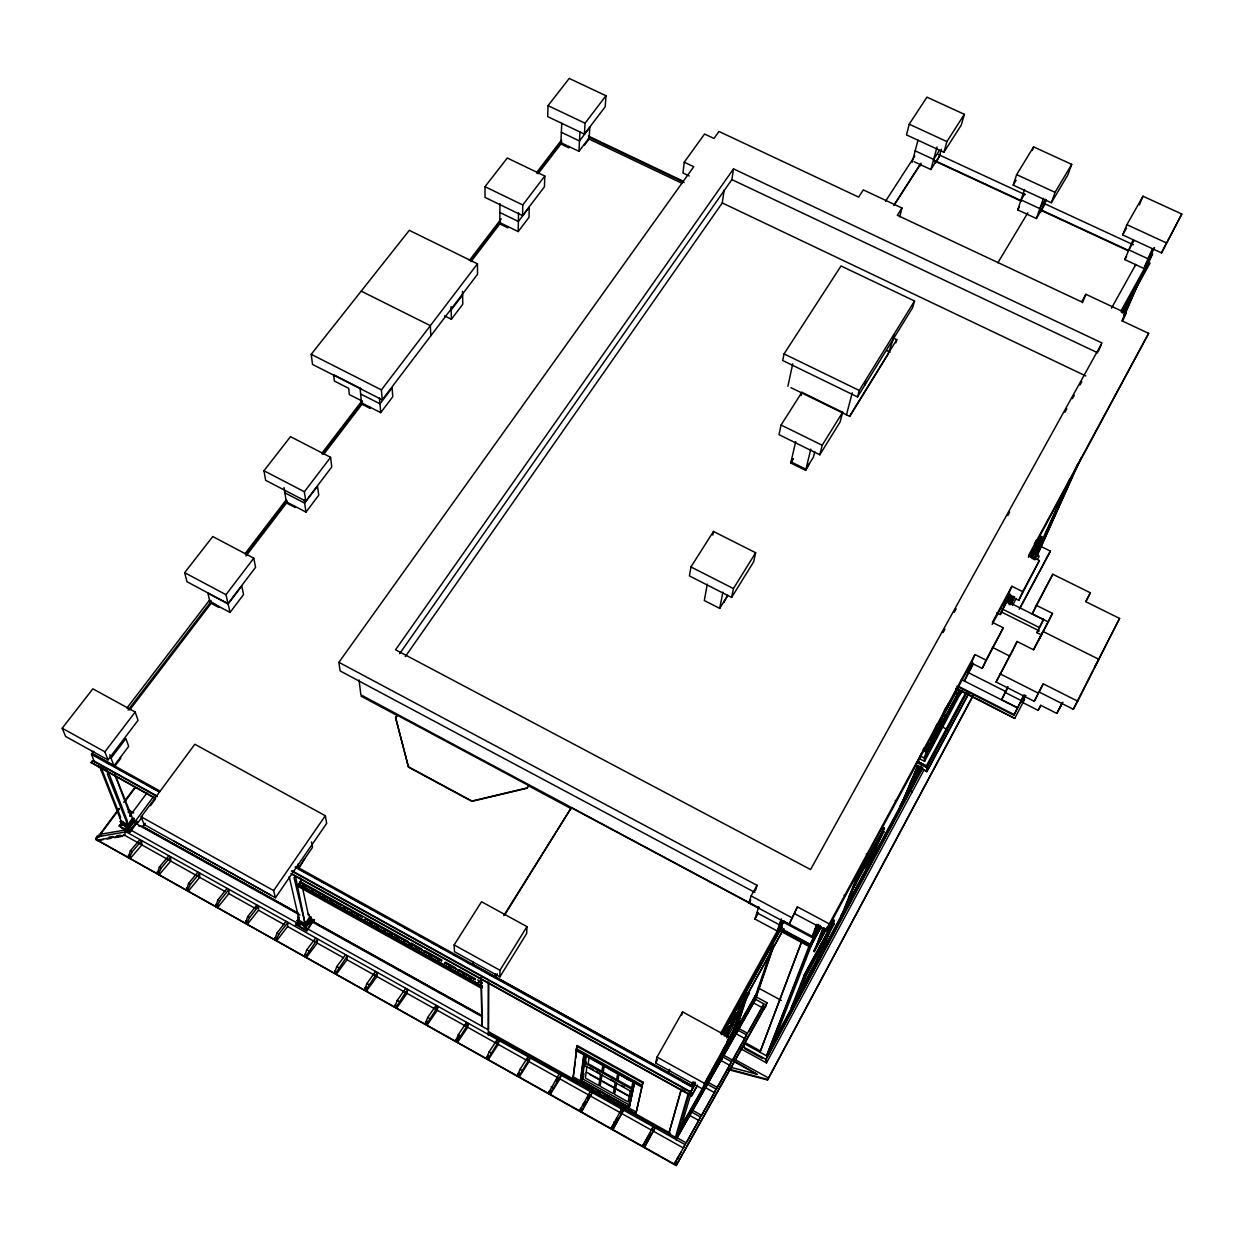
<?xml version="1.0" encoding="UTF-8"?>
<svg xmlns="http://www.w3.org/2000/svg" width="1244" height="1244" viewBox="0 0 1244 1244"><rect width="100%" height="100%" fill="white"/><g stroke="black" fill="none" stroke-linecap="round" stroke-linejoin="round"><path stroke-width="1.5" d="M495.221 973.819L495.221 976.944L497.242 973.679M499.917 203.612L499.824 223.904L507.847 227.808L507.863 226.532M215.725 906.627L217.887 899.847L227.077 888.465M217.576 905.399L217.56 907.654L228.834 893.643L228.912 889.476L219.722 900.874L217.576 905.399L215.741 904.372M499.901 976.851L499.964 970.273L526.958 926.624L481.537 901.744L454.138 944.942L454.464 951.691L499.901 976.851L526.678 933.482L526.958 926.624M499.824 222.614L518.219 231.571L518.53 212.646M522.558 215.616L522.775 204.98L544.81 176.042L507.303 158.019L484.989 186.678L485.036 197.407L522.558 215.616L544.452 186.771L544.81 176.042M945.502 708.1L928.584 747.24L929.315 750.334L936.203 737.552C929.75 733.338 931.88 756.057 925.194 748.204M245.457 923.328L247.68 916.564L256.762 905.057L256.668 907.809M247.369 922.131L247.307 924.354L258.457 910.204L258.612 906.083L249.531 917.59L247.369 922.131L245.535 921.089M548.044 105.647L547.687 116.625L584.431 134.103L605.222 106.72L605.968 95.741L569.223 78.434L548.044 105.647L585.053 123.203L584.431 134.103M561.744 123.234L560.857 144.024L568.741 147.787L568.803 146.481M274.737 939.764L277.023 933.016L285.996 921.4M276.712 938.582L276.603 940.806L287.597 926.516L287.846 922.442L278.874 934.057L276.712 938.582L274.862 937.541M560.92 142.718L578.942 151.317L579.984 131.911M584.711 143.682L584.649 145.004L589.112 139.095L589.812 127.386L579.502 140.976L561.355 132.33M304.485 956.465L306.833 949.716L315.681 938.007M306.522 955.314L306.351 957.507L317.22 943.092L317.547 939.049L306.522 955.314L304.656 954.272M504.753 914.838L571.307 807.745L758.933 908.167M926.609 768.014L966.775 692.721M334.403 973.243L336.797 966.526L345.537 954.708M336.486 972.124L336.269 974.301L346.998 959.762L347.418 955.75L336.486 972.124L334.605 971.082M575.863 1050.449L577.216 1045.551L643.086 1082.171L635.7 1114.531L572.909 1079.434L576.438 1049.501L575.91 1050.402L641.5 1086.883L642.013 1085.965L634.456 1081.767L628.997 1108.015L634.844 1081.098L629.308 1107.455L582.41 1081.254M572.909 1079.434L575.241 1062.174M575.677 1058.473L577.216 1045.551M375.548 971.486L366.933 983.429L364.461 990.131L366.591 987.192M899.676 216.783L901.978 208.028L863.336 189.912L858.624 197.096L718.97 131.475L713.963 138.457L704.539 134.025L684.247 162.202L682.956 172.978L689.254 175.964M366.607 989.042L366.358 991.188L376.932 976.509L377.43 972.544L366.607 989.042L364.725 987.985M580.404 1080.865L583.918 1053.652M584.058 1054.803L580.73 1080.305L629.355 1107.378M584.898 1053.684L581.414 1080.461L583.094 1077.568M581.461 1080.383L584.944 1053.606M631.828 1089.246L585.302 1063.34L584.167 1065.284L582.394 1078.781L629.651 1105.185M583.498 1076.853L583.949 1073.479M584.851 1066.714L586.375 1055.239M586.142 1072.421L585.38 1078.081L598.815 1085.577L599.701 1079.979L589.532 1074.303M586.966 1066.279L586.204 1071.986L599.763 1079.543L600.65 1073.899L596.094 1071.364M589.003 1057.835L588.194 1063.667L601.878 1071.286L602.796 1065.517M394.69 1007.096L397.225 1000.409L405.731 988.358M396.898 1006.038L396.587 1008.169L407.021 993.35L407.628 989.415L396.898 1006.038L395.001 1004.965M405.295 656.63L722.266 202.943L724.163 190.099M399.666 653.644L731.876 179.602L733.509 168.873L1101.982 342.971L810.575 869.54L395.561 649.772L733.509 168.873M601.023 1080.725L600.121 1086.307L613.276 1093.647L614.272 1088.111L602.671 1081.642M601.987 1074.645L601.085 1080.29L614.349 1087.676L615.36 1082.093M604.149 1066.264L603.216 1072.017L616.604 1079.481L617.646 1073.774L609.202 1069.078M690.933 566.953L689.44 575.925L731.627 597.431L753.677 561.759L755.637 552.74L713.481 531.452L690.933 566.953L733.447 588.583L731.627 597.431M435.618 1007.92L436.069 1005.323L427.687 1017.483L425.09 1024.17L427.143 1021.168M427.361 1023.128L427.003 1025.243L437.282 1010.284L437.966 1006.38L427.361 1023.128L425.448 1022.055M712.812 535.122L713.481 531.452M707.292 584.182L704.306 600.525L719.701 608.394L727.833 595.27L723.899 602.329L724.117 601.272M616.697 1082.84L615.687 1088.422L629.308 1096.026L630.444 1090.506M618.983 1074.521L617.941 1080.227L631.703 1087.878L632.854 1082.249M466.049 1024.947L466.578 1022.381L458.305 1034.65L455.646 1041.321L458.694 1036.796M457.979 1040.311L457.559 1042.394L467.697 1027.295L468.49 1023.454L457.979 1040.311L456.05 1039.238M719.701 608.394L722.904 592.144M960.492 693.312L924.572 761.344L924.525 760.037M784.062 353.902L782.694 360.496L857.52 396.929L912.614 307.703L914.558 301.001L841.037 265.967L784.062 353.902L859.246 390.46L857.52 396.929M634.113 1080.943L628.702 1106.88L630.35 1103.957M137.104 821.631L133.575 821.196L128.878 827.54L129.858 831.443L137.104 821.631L130.744 829.079M787.903 386.278L792.723 363.854M781.077 425.013L779.008 434.654L819.812 454.791L840.135 421.934L842.639 412.262L801.851 392.311L781.077 425.013L822.191 445.259L819.812 454.791M641.5 1086.883L643.086 1082.171M635.7 1114.531L642.013 1085.965M496.667 1042.068L497.242 1039.533L489.094 1051.926L486.373 1058.566L488.379 1055.518M488.768 1057.587L488.301 1059.655L498.284 1044.416L499.171 1040.606L488.768 1057.587L486.839 1056.514M801.12 395.576L801.851 392.311M809.377 463.67L805.661 470.372L790.764 463.001L795.662 441.667M655.619 1063.045L657.003 1057.12L682.598 1011.885L729.653 1037.651L727.662 1043.7L702.704 1089.106L655.619 1063.045L657.501 1059.717M805.661 470.372L810.793 449.131M814.789 451.619L813.436 457.123L805.925 469.237L791.028 461.851L792.926 458.834M527.44 1059.282L528.078 1056.778L520.054 1069.28L517.271 1075.92L519.23 1072.841M519.712 1074.956L519.199 1077.009L529.042 1061.63L530.006 1057.851L519.712 1074.956L517.784 1073.867M681.805 1015.011L682.598 1011.885M909.209 124.182L906.487 134.912L943.916 152.234L961.285 125.038L964.364 114.308L926.936 97.156L909.209 124.182L946.902 141.598L943.916 152.234M742.108 1047.557L743.71 1045.66L743.383 1046.966M668.697 1073.012L669.645 1069.28M912.179 162.264L917.963 140.183M846.449 414.89L852.233 392.824M920.187 165.996L920.529 164.706M864.984 384.94L865.948 381.364M914.122 161.72L930.87 169.511L937.059 147.01M935.721 161.922L935.364 163.197L938.178 158.797M939.111 157.335L941.35 149.28M559.085 1074.116L548.324 1093.352L550.268 1090.257M550.843 1092.434L550.283 1094.44L559.956 1078.921L561.028 1075.205L550.843 1092.434L548.899 1091.33M681.323 1089.915L668.837 1133.486L681.261 1089.106L685.522 1091.47M894.623 335.18L887.921 354.524L849.699 416.538M895.851 342.877L896.769 339.674L893.285 338.01M688.352 1093.041L675.461 1137.187L676.472 1136.892L688.912 1094.58M680.017 1128.152L756.041 994.267L756.99 994.78L675.632 1139.1L756.259 996.926L774.032 945.269M472.953 961.488L473.031 964.66L691.648 1085.732L692.737 1082.062M682.35 1118.683L683.998 1113.116M695.023 1082.062L690.7 1092.31L695.396 1083.804M680.064 1130.376L691.058 1093.274M794.932 913.827L826.576 930.73L829.328 923.888L797.42 906.86L789.085 924.432L748.981 902.957L751.081 895.913L757.052 885.339L338.897 662.321L693.748 166.696L684.247 162.202M291.174 873.848L691.586 1095.917L697.526 1085.001M755.45 890.673L757.052 885.339M676.285 1165.193L96.021 839.42L676.176 1165.566L766.988 1002.757L755.31 996.413L728.735 1043.218M590.247 1091.548L579.564 1110.892L581.477 1107.751M781.356 918.865L777.205 930.979L754.952 919.052L758.762 906.767M582.145 1109.99L581.523 1111.98L592.206 1092.636L582.145 1109.99L580.186 1108.902M702.704 1089.106L704.493 1083.369L729.653 1037.651M704.804 1084.441L737.91 1024.263M124.727 835.377L125.473 829.95L100.5 834.257L96.861 836.388L96.006 839.358L97.281 840.12L124.727 835.377L123.498 834.615L224.977 891.481M731.985 1024.045L726.123 1036.516M737.008 1013.72L732.358 1027.964L726.823 1038.009M741.626 1005.914L734.069 1028.897M726.698 1042.301L734.255 1028.446L742.03 1005.121M1013.191 185.107L1016.643 174.626L1033.593 146.885L1071.706 164.363L1067.896 174.86L1051.32 202.756L1013.191 185.107L1016.161 180.225M743.803 1001.855L734.255 1028.446M746.431 996.211L737.754 1024.714L747.675 994.827M748.53 992.277L749.308 993.536L748.282 993.023M1032.411 150.415L1033.593 146.885M1044.602 204.731L1036.376 218.524L1017.685 209.847L1024.574 189.492M610.975 1128.526L621.596 1109.073L620.352 1112.711M613.603 1127.655L612.934 1129.63L623.555 1110.161L613.603 1127.655L611.644 1126.551M754.968 997.408L772.384 946.56M773.628 945.3L756.057 996.428L755.108 995.915M782.818 920.949L720.789 1033.064M783.596 921.042L780.843 928.459L810.233 944.212M743.088 1047.775L745.125 1042.596L759.96 1050.76M1036.376 218.524L1043.514 198.262M1041.01 210.749L1040.575 212.009L1046.36 199.771M789.085 924.432L797.42 906.86M1051.32 202.756L1055.052 192.353L1071.706 164.363M765.262 1007.547L766.988 1002.757M122.861 825.41L120.155 818.568L120.637 817.261L101.946 769.678L101.075 770.098L99.862 767.035M126.841 822.3L127.323 820.993L108.959 773.566L107.311 773.939L129.485 829.11M916.268 764.049L919.611 757.503M651.763 1130.298L653.116 1126.691L642.542 1146.253L649.928 1133.486M645.247 1145.413L644.532 1147.357L655.09 1127.795L645.247 1145.413L643.272 1144.293M801.587 941.599L759.991 1052.222L801.602 942.143M730.726 1067.29L757.005 1074.241L733.556 1060.65M783.114 920.793L812.176 936.343L816.826 924.292M961.068 691.431C962.11 696.298 953.992 694.199 956.418 691.369M780.657 929.004L810.031 944.74L819.158 925.987M765.604 1060.106L922.597 767.455M779.848 930.776L810.233 947.073L820.729 927.511M770.845 1049.283L814.074 938.365L810.248 945.409L766.553 1055.814L809.206 945.689L803.111 942.423M740.32 1048.521L766.491 1062.874L765.915 1059.313L743.088 1046.795M820.698 954.521L791.324 1007.733L804.246 975.047L833.884 920.171L833.418 923.157L803.593 978.593L804.526 979.059L803.857 977.908M974.969 654.562L971.315 662.959L982.2 668.463L985.948 660.082L974.969 654.562L814.26 951.66L822.89 927.884M791.915 1008.044L806.407 971.922L795.74 999.056M814.26 951.66L823.855 927.9L818.412 941.879L825.145 929.175M306.413 929.299L306.63 930.248L313.581 919.891L310.222 919.736L305.76 926.36L306.63 930.248L295.932 924.23L298.887 922.519L305.76 926.36M807.014 972.248L796.253 999.336L818.365 958.3L829.064 931.834M824.508 928.242L818.334 941.848M691.306 1112.54L692.27 1110.114L701.289 1115.137M816.095 957.522L819.609 948.768M728.207 1069.56L767.517 1080.025L972.528 696.469M299.229 923.95L298.311 916.439M824.259 942.143L817.635 958.346M827.369 934.011L828.768 930.543M1082.513 302.696L1085.903 294.299L1126.022 313.115L1122.399 321.434M820.62 952.92L833.884 920.171M304.687 921.586L295.637 877.113L294.004 877.518L306.071 927.775M749.028 1031.214L762.277 1007.671L753.615 1002.959L755.186 999.165L763.878 1003.892L674.295 1164.073L680.919 1152.302M706.545 1085.996L708.038 1082.327L716.964 1087.272M844.847 894.98L844.007 895.151M833.418 923.157L834.055 924.339L833.122 923.872L819.936 954.646M722.453 1057.587L723.464 1055.114L732.312 1059.981M883.815 827.726L866.881 868.25L845.796 907.405L857.396 877.471L841.473 916.082L855.577 880.006L884.422 828.038L854.737 883.831L855.67 884.282L855.048 883.084M867.084 853.882L866.244 854.084M845.282 907.125L857.474 877.502M1122.663 234.914L1126.893 224.666L1142.987 196.225L1181.8 214.03L1161.492 252.89L1122.663 234.914L1126.442 228.243M737.07 1032.147L738.625 1028.399L747.395 1033.189M714.989 1091.423L715.984 1088.998L707.058 1084.053L705.566 1087.707L714.476 1092.636M1139.411 204.856L1142.987 196.225M864.673 867.457L868.188 859.013M128.878 827.54C119.704 820.216 113.748 826.949 129.858 831.443L129.671 830.525M872.775 852.28L866.197 868.265L874.33 848.766M877.222 841.644L878.777 838.129M876.958 842.406L879.695 837.616M919.938 756.896L921.742 752.807M895.991 800.421L895.136 800.654M883.209 830.93L883.784 832.143L882.882 831.707L868.763 865.42L840.882 915.771M1152.426 248.644L1143.796 268.44L1124.778 259.592L1133.129 239.719M762.277 1007.671L763.878 1003.892M917.279 767.206L900.252 806.952L916.952 767.797M918.383 765.931L904.559 798.337L917.792 765.635M936.981 724.117L930.31 739.713L931.352 740.786M956.496 691.213L956.854 690.576M1134.948 265.796L1135.477 264.568M924.105 757.674L926.671 751.671M1098.468 351.181L1101.282 344.604M910.266 791.386L910.701 790.344L911.992 792.272M927.153 752.573L922.659 750.459M927.169 743.399L930.45 744.892M933.327 738.641L948.146 703.917M930.388 745.047L936.359 733.944M923.483 748.204L929.299 751.189L925.116 748.515M957.398 688.43L938.551 723.977M934.011 736.09L936.468 737.879L933.762 736.308M956.418 691.586L957.88 688.212M958.953 690.84L958.673 691.493C959.388 698.444 960.492 689.767 957.009 690.171M926.329 765.977L917.606 761.312L926.329 765.977L965.811 692.55M1124.42 312.135L1132.087 294.533M926.469 767.253L965.842 693.872M1123.612 315.09L1134.372 290.396M972.575 662.274L964.395 681.028L973.181 664.109M1125.011 312.804L1135.788 288.11M926.702 768.279L926.904 771.669L915.444 765.76L915.879 764.842M1123.736 316.054L1138.322 282.606M1123.037 318.791L1142.272 274.722M1154.448 247.836L1145.009 266.511M959.373 695.396L955.641 692.955L959.373 695.396L961.985 690.56M1146.408 267.942L1148.336 263.495L1122.072 311.047M1150.078 263.044L1122.368 313.099M1008.044 595.021L1011.901 586.266L1022.692 591.631L1018.743 600.354L1008.044 595.021L992.152 624.41M948.052 732.265L946.933 729.062C942.003 728.129 939.749 723.402 944.32 718.97L945.082 719.359L945.86 715.424L943.434 714.18M996.802 612.841L1000.269 614.567L1009.693 593.264M1010.268 594.834L1000.269 614.567M1161.492 252.89L1181.8 214.03M1007.764 602.049L1010.905 594.959M1007.982 602.64L1011.154 595.705L1008.122 602.78M1008.542 602.905L1011.636 595.938M1033.78 551.807L1037.061 546.085M1035.055 549.226L1036.579 545.836L1030.794 556.581M1031.758 557.934L1041.772 536.615L1030.996 557.172M1032.178 558.043L1039.782 541.047L1041.026 540.549L1040.202 540.098M1069.778 478.987L1035.521 555.228L1036.579 555.757L1078.439 462.846M1011.901 586.266L992.385 622.358L1003.27 627.816L982.2 668.463M1035.863 555.322L1063.231 494.443M1077.662 464.105L1039.175 550.937M1036.718 556.457L1081.16 457.808M1126.022 313.115L1121.824 320.75L1148.663 333.361L1028.664 555.291L1039.378 560.577L1018.743 600.354M1148.663 333.361L1028.384 557.39M1048.847 554.342L1050.34 551.092L1039.953 545.976M1036.283 605.315L1052.797 574.23L1090.366 592.797L1085.763 601.692L1119.584 618.423L1077.724 701.196L1043.249 683.827L1034.262 701.305L996.086 682.023L1017.063 641.5L1033.406 649.695L1052.486 613.37L1036.283 605.315L1032.256 613.898L1048.319 621.907L1052.486 613.37M128.365 857.582L130.34 850.772L139.857 839.684M130.045 856.276L132.144 851.782L141.66 840.695L141.847 844.956L130.169 858.593L130.045 856.276L128.241 855.266M1013.922 648.233L1017.063 641.5M157.335 873.848L159.372 867.037L168.78 855.856M159.076 872.573L161.176 868.063L170.599 856.867L170.692 861.097L159.139 874.859L159.076 872.573L157.257 871.546M186.445 890.191L188.544 883.395L197.858 872.122M188.248 888.947L190.379 884.422L199.678 873.132L199.693 877.331L188.279 891.217L188.248 888.947L186.413 887.921M1052.797 574.23L1032.256 613.898M1017.592 707.774L1001.607 699.672L1007.904 686.501M1041.632 635.015L1036.905 632.667L1043.529 618.921M1038.88 639.882L1042.985 631.439L1098.887 659.336L1094.347 667.624L1119.584 618.423M956.838 686.268L1013.891 715.222L1024.107 694.681M1062.889 702.16L1056.84 713.434L1040.761 705.301L1038.149 710.355L1022.195 702.285L1025.678 695.318M955.594 688.398L1014.746 718.41L957.507 688.756M927.806 751.531L924.354 759.167M1043.249 683.827L1039.082 692.006L1073.292 709.251L1093.507 669.288M1056.84 713.434L1061.956 703.389M1059.561 708.365L1062.127 703.327M1034.262 701.305L1038.398 693.188L999.927 673.781M1085.95 601.427L1090.366 592.797M1038.149 710.355L1040.73 705.364M1023.563 695.987L1021.184 700.559L1005.074 692.41M1013.891 715.222L1023.812 695.831M1022.195 702.285L1025.647 695.645M1014.746 718.41L1024.636 699.377M1033.686 649.788L1048.319 621.907M1001.607 699.672L1006.971 689.471M1036.905 632.667L1042.954 621.191M996.086 682.023L1013.145 649.912M767.517 1080.025L973.274 695.536M1019.909 608.285L1049.252 553.456M985.948 660.082L1003.27 627.816M1022.692 591.631L1039.378 560.577M926.998 771.062L968.734 693.312M926.904 771.669L968.05 694.929M1019.225 609.233L1050.34 551.092M931.709 744.472L929.004 749.479L925.738 747.799M934.882 738.392L959.373 693.017M903.984 798.042L921.198 766.117M929.299 751.189L936.654 737.443M1009.024 603.169L1012.725 596.265M791.324 1007.733L817.852 958.02M899.692 806.656L921.26 766.148M1009.242 603.387L1012.694 596.514M770.238 1047.541L921.073 767.61M1009.351 603.791L1013.176 596.747M1033.251 559.427L1037.869 550.859M776.971 1036.143L791.682 1008.853M823.839 949.141L868.965 864.938M874.376 855.328L890.004 826.327M891.839 822.922L921.431 767.641M1009.133 604.739L1013.627 596.405M1010.89 603.464L1014.575 596.622M1034.806 559.038L1039.409 550.501M765.915 1059.313L922.628 768.201M1010.672 604.662L1014.342 597.851M1034.884 559.878C1034.588 554.062 1042.472 553.875 1037.247 559.318M766.491 1062.874L923.872 770.176M1012.569 605.237L1016.224 598.426M813.623 951.318L825.596 929.19M815.426 948.721L827.104 927.153M1034.386 543.923L1036.532 539.974M915.615 765.355L927.075 771.28M826.576 930.73L971.315 662.959M937.043 727.429L955.501 693.281M955.781 692.69L959.077 693.717M1030.125 556.861L1041.212 536.335M829.25 929.781L806.625 971.564M857.676 877.207L879.104 837.305M967.692 673.502L973.181 663.332M1003.737 606.73L1009.91 595.301M834.506 920.498L804.246 975.047M884.422 828.038L855.577 880.006M1030.685 557.141L1041.772 536.615M918.414 765.729L915.304 771.638L916.206 772.058L915.662 770.813M933.482 738.376L957.756 693.39M934.866 736.386L958.269 693.017M800.841 985.792L834.32 923.67M848.595 897.266L884.095 831.427M910.002 783.456L919.223 766.148M1007.842 602.112L1010.486 597.213M1031.758 557.561L1040.979 540.487M814.556 930.17L817.339 925.069M812.176 936.343L818.676 924.385M810.031 944.74L820.387 925.52M810.233 947.073L821.335 926.624M707.012 1079.512L709.329 1075.314M712.066 1070.322L716.637 1062.018M722.111 1052.051L723.946 1048.739M725.765 1045.411L738.656 1021.993M724.257 1035.148L728.922 1026.704M730.788 1023.33L736.386 1013.191M738.252 1009.817L747.566 992.93M724.366 1036.065L783.875 928.522L725.096 1035.195M691.586 1095.917L697.169 1085.81M725.501 1034.992L729.062 1028.539M730.834 1025.32L732.623 1022.101M725.998 1035.599L749.526 992.867M723.324 1049.423L725.159 1046.08M726.994 1042.736L731.596 1034.386M733.431 1031.043L735.266 1027.699M1073.292 709.251L1077.724 701.196M781.792 920.327L779.335 924.774L756.912 912.754M1154.105 247.758L1148.01 258.783L1128.852 249.904L1134.124 240.496M691.648 1085.732L693.608 1082.093M1144.667 266.869L1151.617 254.289M943.045 632.574L944.927 629.184M954.303 612.235L956.169 608.845M1007.749 515.591L1009.615 512.201M1064.942 412.168L1066.823 408.778M1072.437 398.609L1074.318 395.219M1079.947 385.034L1081.813 381.644M1121.062 310.798L1152.628 253.714L1148.616 262.888L1121.388 312.135M721.24 1034.65L783.953 921.229M695.52 1083.353L690.824 1091.859L292.449 871.018M722.78 1034.028L781.994 926.858L722.624 1034.51M1122.057 312.011L1144.542 271.332M1111.514 308.154L1135.85 264.412M754.952 919.052L758.405 912.909M1124.778 259.592L1126.535 256.466M686.595 1142.21L698.895 1120.346M701.725 1115.308L714.973 1091.75M716.871 1088.391L729.171 1066.528M732.949 1059.795L745.249 1037.931M676.176 1165.566L766.071 1005.292M748.981 902.957L750.676 899.956M1085.903 294.299L1081.627 301.872L897.328 215.274L901.978 208.028M682.241 1125.151L704.057 1086.696M723.044 1053.248L725.89 1048.241M683.065 1124.747L684.977 1121.388M686.875 1118.029L689.736 1113.007M691.633 1109.648L693.546 1106.289M699.252 1096.228L701.149 1092.885M723.028 1054.306L725.89 1049.283M729.699 1042.581L737.303 1029.161M739.216 1025.802L750.63 1005.681M675.787 1139.193L756.414 997.004M675.943 1139.613L755.372 999.492M676.114 1139.675L755.528 999.57M585.209 1064.009L586.344 1062.065M611.908 1126.94L613.774 1123.783M615.656 1120.611L617.537 1117.454M1045.364 199.429L1039.86 208.65L1021.044 199.926L1024.745 193.8M997.875 262.764L1027.855 212.755M1017.685 209.847L1019.536 206.799M583.374 1104.625L585.286 1101.5M587.199 1098.359L589.096 1095.233M488.441 1029.674L488.814 982.947M896.769 339.674L849.528 416.305L790.966 387.661M733.447 588.583L755.637 552.74M822.191 445.259L842.639 412.262M495.205 977.737L497.133 974.627M859.246 390.46L914.558 301.001M298.187 884.748L482.019 986.834L481.63 988.374L297.969 886.35L298.187 884.748L300.317 881.623L408.188 941.49M503.742 915.631L571.307 807.745M790.764 463.001L793.361 458.849M470.077 977.038L469.128 978.919M556.084 1080.943L558.027 1077.833M463.359 973.306L462.395 975.187M449.924 965.857L448.975 967.723M939.407 150.4L933.653 159.403L915.164 150.835M946.902 141.598L964.364 114.308M930.87 169.511L939.469 156.044M429.864 954.723L428.9 956.574M894.032 205.027L920.187 164.379M416.522 947.322L415.558 949.172M893.923 205.447L921.12 163.182M885.464 201.341L914.713 156.138M409.867 943.621L408.887 945.471M396.572 936.25L395.592 938.085M389.932 932.565L388.952 934.399M376.683 925.209L375.704 927.044M370.074 921.54L369.095 923.375M356.873 914.216L355.877 916.035M350.279 910.561L349.3 912.381M343.702 906.907L342.706 908.726M330.562 899.614L329.567 901.433M309.725 917.015L305.169 923.748L298.187 919.845M324.015 895.975L323.005 897.795M311.016 917.092L305.542 925.38L297.067 920.513M305.868 926.827L310.736 919.611M306.879 926.08L310.456 920.793M309.461 924.79L313.535 920.031M295.528 924.447L306.833 931.103L314.048 919.907M295.621 924.836L299.011 919.954M299.104 921.073L296.041 924.323M297.098 920.669L299.415 917.263M304.391 885.075L303.38 886.894M275.437 897.764L326.674 823.372L325.322 815.737L194.826 744.254L141.194 816.826L144.04 824.492L275.437 897.764L273.649 890.595L141.194 816.826M298.56 867.659L312.539 847.335L311.482 841.955M273.649 890.595L325.322 815.737M136.685 824.368L142.454 816.577M150.508 805.661L155.127 799.426M145.004 823.372L142.718 826.467L138.877 826.047M297.052 912.738L142.936 826.762L145.221 823.668M127.743 824.663L132.533 818.21M119.937 821.584L128.179 826.311L133.885 818.334M128.972 828.006L134.088 821.087M135.425 821.087L153.79 796.269M119.082 825.829L130.107 832.314L137.618 821.522M119.253 826.249L122.705 821.506M119.595 825.705L122.767 822.595M129.671 816.235L146.963 792.941M99.489 834.771L119.129 808.46M123.762 802.256L135.316 786.783M96.254 839.98L97.11 838.829M98.276 837.274L119.191 809.253M124.991 801.478L135.44 787.468M361.506 402.854L380.711 412.635L392.777 396.712L392.124 387.848L379.995 403.833L360.651 394.006M444.543 315.852L451.385 319.257L462.784 304.205L462.519 291.423M230.047 612.437L243.56 594.57L241.74 586.002L228.103 603.946L230.047 612.437L209.972 601.723L207.888 593.17L228.103 603.946M286.338 501.845L305.977 512.093L318.744 495.205L317.5 486.171L304.64 503.12L284.86 492.826M518.219 231.571L529.011 217.311L529.244 207.188L518.39 221.494L499.87 212.491M578.942 151.317L589.189 137.773M107.979 759.913L138.022 720.354L135.207 712.034L92.865 688.834L62.2 728.222L65.621 736.464L107.979 759.913L104.885 751.827L62.2 728.222M382.219 399.822L477.541 274.255L477.447 263.837L409.307 230.342L311.218 354.307L312.524 364.43L382.219 399.822L381.41 389.901L477.447 263.837M228.025 603.635L255.58 567.326L253.776 558.183L212.771 536.537L184.656 572.675L187.004 581.757L228.025 603.635L225.988 594.679L184.656 572.675M305.775 501.208L331.775 466.951L330.593 457.326L290.49 436.66L263.961 470.745L265.656 480.324L305.775 501.208L304.376 491.753L330.593 457.326M111.074 758.156L125.908 738.609L128.692 746.384L113.981 765.837L93.269 754.362L92.04 751.267M451.121 310.114L462.597 294.999M104.885 751.827L135.207 712.034M225.988 594.679L253.776 558.183M585.053 123.203L605.968 95.741M94.373 761.717L91.465 754.408L93.829 751.314M126.888 708.1L209.552 600.059M244.975 553.751L286.307 499.73M321.729 453.438L361.88 400.957M469.346 260.494L501.223 218.82M536.646 172.512L561.448 140.105M245.69 554.529L286.975 500.539M322.367 454.262L362.47 401.812M470.994 259.903L500.477 221.339M537.05 173.522L561.806 141.132M128.07 710.122L211.247 601.303L210.314 600.805M246.001 556.006L287.24 502.047M323.751 454.262L362.642 403.398M471.025 261.582L500.477 223.034M538.17 173.709L561.744 142.873M129.718 709.935L211.589 602.749L211.247 601.303M155.453 798.555L91.061 762.463L92.445 760.659L157.242 796.564M91.263 762.961L92.802 760.924M297.969 886.35L300.317 881.623M936.203 737.552L934.026 737.023L928.848 746.618L926.407 745.358M308.17 914.013L309.181 914.931L308.496 915.444L302.37 887.174M125.831 831.894L100.857 836.186L95.944 838.005M120.621 825.456L122.472 824.445M121.772 824.057L129.112 828.162L133.808 821.817L131.569 815.924L130.76 816.359L114.603 774.048M299.026 923.079L297.067 924.074L300.193 925.816M464.09 976.12L465.303 974.176M470.807 979.852L472.02 977.908M477.541 983.584L478.753 981.64M443.952 964.94L445.181 962.996M450.655 968.656L451.883 966.728M457.357 972.388L458.585 970.444M417.222 950.089L418.451 948.177M423.893 953.806L425.121 951.878M430.564 957.507L431.792 955.579M437.25 961.223L438.479 959.295M397.256 939.018L398.5 937.09M403.896 942.703L405.14 940.791M410.551 946.404L411.795 944.476M377.352 927.962L378.611 926.065M383.976 931.647L385.236 929.734M390.616 935.317L391.86 933.42M350.948 913.298L352.207 911.401L362.284 916.999M357.541 916.952L358.785 915.055M364.134 920.622L365.394 918.725M370.743 924.292L372.003 922.395M331.215 902.335L332.475 900.454M337.777 905.99L339.052 904.108M344.355 909.644L345.614 907.747M305.013 887.796L306.288 885.93M311.544 891.419L312.819 889.553M318.091 895.058L319.366 893.176M324.653 898.697L325.912 896.815M120.979 820.884L127.728 824.585M97.452 840.649L103.174 839.653M106.984 839L110.809 838.332M114.619 837.678L122.254 836.357M124.835 831.116L684.806 1144.418L683.36 1147.979L346.765 959.622M109.177 837.15L112.94 836.497M116.687 835.844L120.45 835.206M132.875 818.163L133.948 818.505M120.155 818.568L101.075 770.098M297.798 917.73L298.638 917.87L289.168 876.476M728.595 1069.031L767.75 1079.45M1126.893 224.666L1166.001 242.72M1016.643 174.626L1055.052 192.353M938.349 154.505L1025.243 194.733M1044.4 203.596L1133.424 244.819M934.151 160.305L1021.526 200.813M1040.761 209.738L1128.277 250.324M934.042 160.725L1021.371 201.233M1040.606 210.158L1128.106 250.728M731.876 179.602L1097.752 352.829M588.365 136.062L682.738 180.955M588.63 137.058L684.184 182.51M588.521 138.799L682.241 183.397M722.266 202.943L1085.856 375.968M886.925 350.684L890.144 352.223M484.989 186.678L522.775 204.98M1006.443 601.147L1042.332 619.03M1002.073 608.922L1039.191 627.442M361.211 291.143L430.362 325.664L430.797 335.833M1001.125 611.846L1039.393 630.941M992.385 647.346L1009.335 655.868M967.816 672.366L1005.479 691.431M961.379 679.504L1017.514 707.945M311.218 354.307L381.41 389.901M958.86 686.501L1014.202 714.585M361.382 388.828L333.656 374.755L334.372 381.053L348.724 388.346L349.377 394.581L362.097 401.05M936.297 734.115C931.896 732.032 933.155 748.048 927.775 742.139M926.36 745.669L929.019 747.038M926.127 745.98L928.584 747.24M923.266 749.215L926.951 751.174M920.327 756.072L924.261 758.094M919.129 758.545L924.572 761.344M917.326 761.841L926.718 766.693M916.984 762.588L926.578 767.532M263.961 470.745L304.376 491.753M211.807 602.469L215.943 604.677M754.906 892.446L340.094 670.905L338.897 662.321M210.236 602.811L218.991 607.492L218.742 606.403M751.081 895.913L791.526 917.543M758.653 907.7L360.869 694.805L359.049 680.001M783.067 922.006L812.705 937.867M361.04 696.158L397.256 715.549L395.639 717.897L408.452 767.128L471.927 801.354L527.005 788.261L528.56 785.835L571.229 808.678M781.823 930.87L810.544 946.264M758.218 987.907L781.387 1000.471M762.836 1008.293L764.096 1008.977M744.503 1043.747L767.144 1056.14M744.705 1048.661L762.385 1058.349M733.836 1058.939L768.372 1077.91M733.338 1061.241L757.005 1074.241M454.138 944.942L499.964 970.273M657.003 1057.12L704.493 1083.369M160.32 791.231L94.109 754.564L94.622 755.885M296.134 866.446L691.726 1085.499M106.502 762.463L109.892 764.329M120.077 769.974L123.467 771.855M126.872 773.737L130.262 775.618M140.448 781.248L143.838 783.129M147.227 785.011L157.413 790.655M299.959 869.603L310.145 875.232M313.535 877.113L316.925 878.995M320.33 880.876L323.72 882.758M349.175 896.862L352.565 898.728M355.955 900.609L366.14 906.254M369.53 908.136L372.936 910.017M376.326 911.899L379.715 913.78M383.105 915.646L386.511 917.528M396.68 923.172L400.086 925.054M403.476 926.936L408.561 929.75M418.746 935.395L422.136 937.276M432.321 942.905L435.711 944.787M439.116 946.668L442.506 948.55M452.692 954.179L456.082 956.061M466.267 961.705L469.657 963.587M488.876 974.239L492.049 975.98M681.619 1080.974L690.373 1085.825M91.465 754.408L159.356 792.008M295.108 867.192L692.224 1087.132M94.124 761.079L156.837 795.849M291.454 870.971L692.83 1093.492M99.691 766.599L106.735 770.502M91.061 762.463L155.531 798.228M291.267 873.506L691.68 1095.591M115.956 777.531L114.977 776.24M411.391 943.139L421.685 948.97M424.981 950.68L441.978 960.119M445.274 962.063L455.568 967.785M458.756 969.542L475.612 978.904M477.665 979.914L482.361 982.636M299.897 882.245L342.038 905.632M344.697 907L348.786 909.38M352.145 911.246L362.268 916.859M441.496 960.834L365.643 918.741L441.511 960.959M444.87 962.701L475.208 979.541M478.582 981.423L481.957 983.289L478.582 981.547M299.928 882.385L342.053 905.772M345.428 907.654L348.802 909.519M444.87 962.84L475.208 979.681M298.373 885.588L482.034 987.596M576.827 1046.22L642.697 1082.84M576.516 1048.801L642.168 1085.297M575.988 1049.703L641.64 1086.214M589.065 1057.384L602.858 1065.066M604.211 1065.813L616.029 1072.39M619.077 1074.085L632.947 1081.798M625.157 1077.957L628.236 1079.668M590.014 1067.974L593.046 1069.669M610.337 1079.31L613.696 1081.16M621.285 1085.39L624.332 1087.101M584.167 1065.284L632.372 1092.154M310.269 916.812L311.047 917.248M174.02 841.131L270.523 894.949M132.704 819.19L137.773 821.942M310.518 918.352L314.126 920.296M298.638 913.454L142.936 826.762M312.197 921.011L481.692 1015.555M312.306 921.244L481.661 1015.71M134.29 822.642L299.991 915.086M311.824 921.695L482.61 1016.97M298.404 922.737L305.884 926.92M124.353 825.907L127.665 827.758M573.22 1076.853L636.244 1112.074M131.211 830.277L298.778 923.919M303.847 926.749L488.348 1029.83M125.146 827.991L128.163 829.686M573.282 1078.797L593.108 1089.884M596.42 1091.719L599.717 1093.569M603.029 1095.42L612.934 1100.956M616.246 1102.806L631.112 1111.11M599.903 1093.896L488.939 1031.867L488.363 1032.8L676.036 1137.716M604.957 1096.71L670.532 1133.362M572.955 1078.999L635.793 1114.126M676.72 1137.529L685.817 1142.614M496.465 1037.449L501.519 1040.264M504.893 1042.161L511.642 1045.924M538.621 1061.023L543.69 1063.853M550.439 1067.616L553.813 1069.498M567.311 1077.055L572.364 1079.87M643.21 1119.491L648.264 1122.306M651.638 1124.203L658.387 1127.966M228.367 893.379L255.424 908.509M258.814 910.406L284.176 924.603M287.566 926.5L343.375 957.724M130.34 850.772L132.144 851.782M159.372 867.037L161.176 868.063M188.544 883.395L190.379 884.422M217.887 899.847L219.722 900.874M247.68 916.564L249.531 917.59M277.023 933.016L278.874 934.057M306.833 949.716L308.699 950.774M336.797 966.526L338.679 967.583M366.933 983.429L368.815 984.486M397.225 1000.409L399.122 1001.467M427.687 1017.483L429.6 1018.556M458.305 1034.65L460.233 1035.739M489.094 1051.926L491.038 1052.999M520.054 1069.28L521.998 1070.369M551.185 1086.727L553.145 1087.831M582.487 1104.283L584.447 1105.387M613.961 1121.932L615.936 1123.037M645.605 1139.675L647.595 1140.779M677.436 1157.511L679.426 1158.63M675.072 1162.145L677.078 1163.264M127.837 809.3L133.699 813.001M128.039 811.928L130.978 813.794M131.569 815.924L115.676 776.147M123.856 828.364L124.96 831.179M106.906 770.922L108.088 773.986M109.783 754.781L114.355 766.802L120.792 758.28L120.435 757.301M927.107 752.402L927.044 751.469M128.054 825.861L127.821 824.99M305.247 924.074L305.449 924.945M309.181 914.931L310.533 921.182M297.798 864.129L298.747 868.545L304.687 858.733M300.395 878.155L301.546 883.411M930.341 743.772L930.372 744.627M100.5 834.257L100.857 836.186M283.99 487.539L286.524 502.996L295.092 507.459L294.921 506.324M304.111 499.622L305.977 512.093M360.107 388.268L361.615 404.051L370.012 408.327L369.903 407.13M379.513 398.127L380.711 412.635M451.028 306.553L451.385 319.257M481.335 978.235L482.003 1026.082L481.086 979.106M488.192 982.029L488.379 1035.537M615.609 1088.858L614.598 1094.393L628.096 1101.935L629.231 1096.446L615.609 1088.858M691.275 1111.872L689.829 1115.495L698.817 1120.486L700.294 1116.894L691.275 1111.872M722.515 1056.794L720.991 1060.51L729.824 1065.362L731.363 1061.676L722.515 1056.794M737.676 1030.048L736.137 1033.795L744.892 1038.569L746.462 1034.837L737.676 1030.048M528.576 785.524L527.021 787.934L471.911 801.043L408.421 766.802L395.608 717.555L397.225 715.207L528.576 785.524M480.635 977.846L479.018 977.753L480.651 977.862M99.442 766.646L97.809 766.335L99.442 766.646M482.423 986.181L298.607 884.126L482.439 986.305M689.689 1094.58L689.145 1093.678L689.674 1094.58M690.436 1092.076L689.938 1090.475L690.404 1092.092"/></g></svg>
